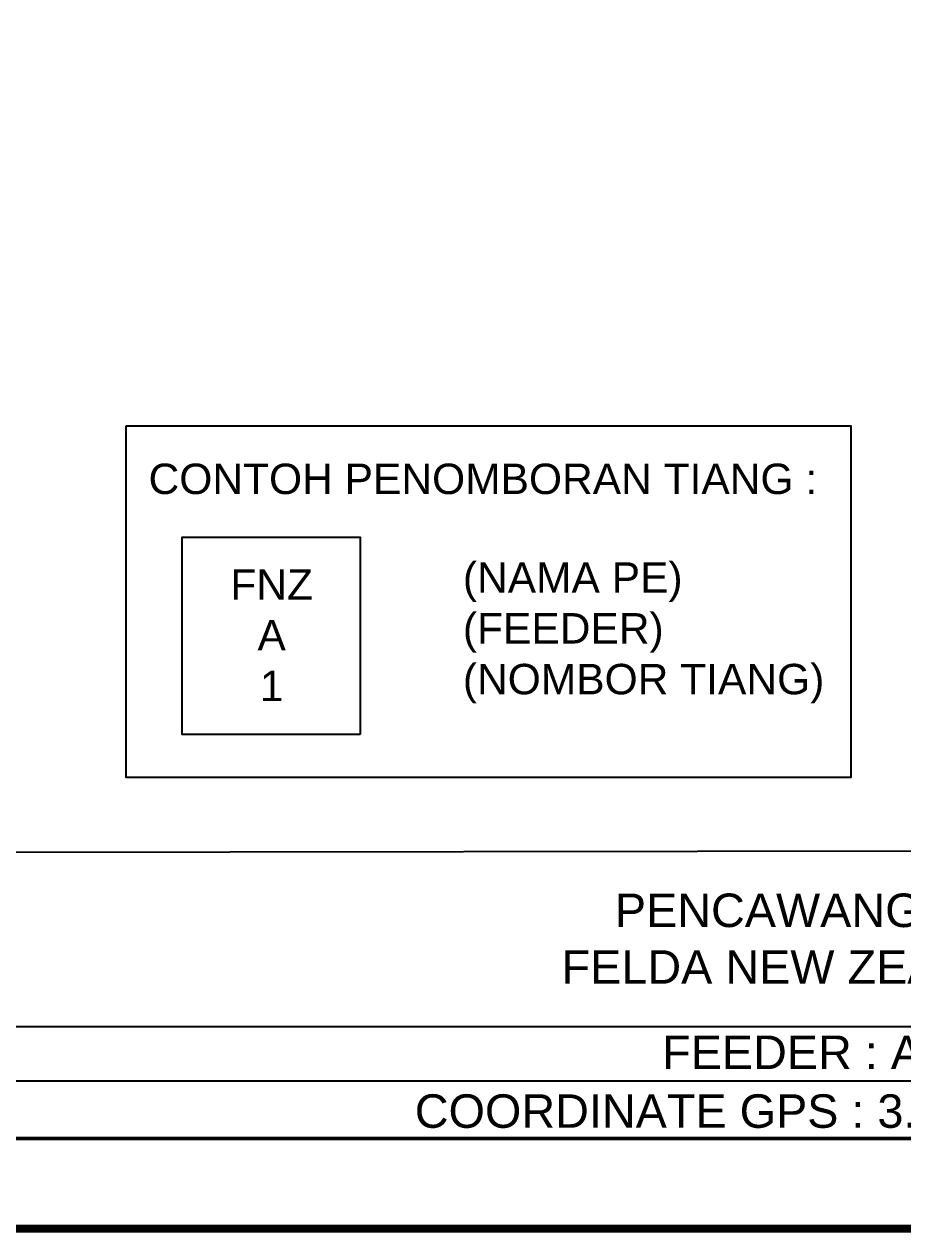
# Model space of a CAD drawing. Header units: inches. Extents: x -2907330 to 774627, y -12404360 to 10502691.
# Drawn here: x 7212.7 to 7501.3, y 2211.9 to 2608.9 of the extents above; entities that cross this region are included whole.
import ezdxf
from ezdxf.enums import TextEntityAlignment as Align

# ---------------------------------------------------------------- set-up
doc = ezdxf.new("R2010")
doc.units = ezdxf.units.IN
doc.header["$MEASUREMENT"] = 0
doc.styles.get("Standard").update_dxf_attribs({"font": 'arial.ttf', "height": 2})

msp = doc.modelspace()

# ---------------------------------------------------------------- linework, layer by layer
at = {"color": 7, "linetype": 'Continuous'}
for p, q in [((5801.01, 2334.93), (7803.2, 2337.82)), ((7192.93, 2279.65), (7803.05, 2279.65)), ((7192.93, 2261.91), (7803.05, 2261.91))]:
    msp.add_line(p, q, dxfattribs=at)
at = {"linetype": 'Continuous', "const_width": 2.7}
msp.add_lwpolyline([(7846.33, 3866.02), (5452.9, 3866.02), (5452.9, 2213.3), (7846.33, 2213.3)], close=True, dxfattribs=at)
for points in [[(5496.19, 3836.72), (7803.05, 3836.72), (7803.05, 2242.6), (5496.19, 2242.6)], [(5496.34, 3837.26), (7803.2, 3837.26), (7803.2, 2243.15), (5496.34, 2243.15)], [(7246.17, 2476.95), (7484.27, 2476.95), (7484.27, 2361.52), (7246.17, 2361.52)], [(7323.12, 2375.55), (7264.64, 2375.55), (7264.64, 2440.43), (7323.12, 2440.43)]]:
    msp.add_lwpolyline(points, close=True)

# ---------------------------------------------------------------- texts
at = {"color": 7, "linetype": 'Continuous', "lineweight": 0}
for s, p in [('PENCAWANG ELEKTRIK :', (7500.65, 2317.86)), ('FELDA NEW ZEALAND PART 2', (7500.65, 2299.26)), ('FEEDER : A, B DAN C', (7500.37, 2271.24)), ('COORDINATE GPS : 3.643686, 102.851574', (7493.9, 2251.93))]:
    msp.add_text(s, height=11, dxfattribs=at).set_placement(p, align=Align.MIDDLE_CENTER)
at = {"lineweight": 0, "char_height": 10}
for s, width, insert, attachment_point in [('CONTOH PENOMBORAN TIANG :', 296.6147, (7253.57, 2464.55), 1), ('\\pxt11;FNZ \\P\\ptz;A\\P1', 219.825, (7294.01, 2408.21), 5), ('\\P(NAMA PE)\\P(FEEDER)\\P(NOMBOR TIANG)', 219.825, (7356.81, 2417.29), 4)]:
    msp.add_mtext_dynamic_manual_height_columns(s, width=width, gutter_width=5.26, heights=[0], dxfattribs=dict(at, insert=insert, attachment_point=attachment_point))

doc.saveas('drawing.dxf')
